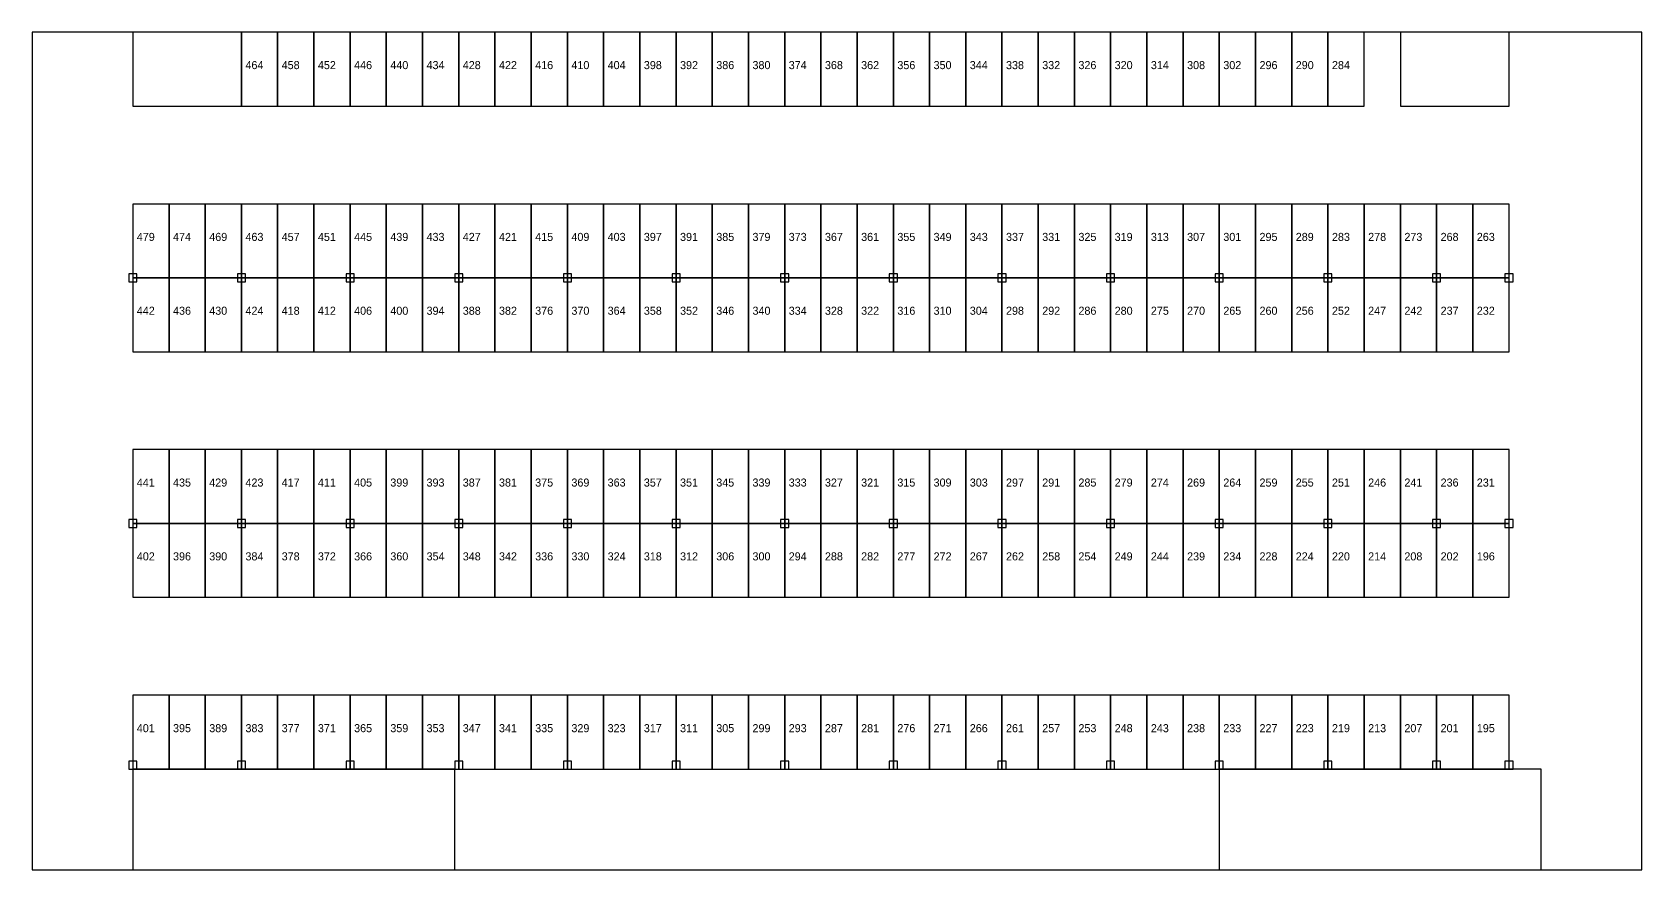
# Model space of a CAD drawing. Header units: metres. Extents: x 0 to 120, y -162 to 61.
# Drawn here: x 0 to 120, y -84.9 to -22.5 of the extents above; entities that cross this region are included whole.
import ezdxf

# ---------------------------------------------------------------- set-up
doc = ezdxf.new("R2010")
doc.units = ezdxf.units.M

msp = doc.modelspace()

# ---------------------------------------------------------------- linework, layer by layer
at = {"layer": 'COLUMNS'}
for p, q in [((7.8, -40.5), (7.2, -40.5)), ((7.2, -40.5), (7.2, -41.1)), ((7.8, -41.1), (7.8, -40.5)), ((15.9, -40.5), (15.3, -40.5)), ((15.3, -40.5), (15.3, -41.1)), ((15.9, -41.1), (15.9, -40.5)), ((24, -40.5), (23.4, -40.5)), ((23.4, -40.5), (23.4, -41.1)), ((24, -41.1), (24, -40.5)), ((32.1, -40.5), (31.5, -40.5)), ((31.5, -40.5), (31.5, -41.1)), ((32.1, -41.1), (32.1, -40.5)), ((40.2, -40.5), (39.6, -40.5)), ((39.6, -40.5), (39.6, -41.1)), ((40.2, -41.1), (40.2, -40.5)), ((48.3, -40.5), (47.7, -40.5)), ((47.7, -40.5), (47.7, -41.1)), ((48.3, -41.1), (48.3, -40.5)), ((56.4, -40.5), (55.8, -40.5)), ((55.8, -40.5), (55.8, -41.1)), ((56.4, -41.1), (56.4, -40.5)), ((64.5, -40.5), (63.9, -40.5)), ((63.9, -40.5), (63.9, -41.1)), ((64.5, -41.1), (64.5, -40.5)), ((72.6, -40.5), (72, -40.5)), ((72, -40.5), (72, -41.1)), ((72.6, -41.1), (72.6, -40.5)), ((80.7, -40.5), (80.1, -40.5)), ((80.1, -40.5), (80.1, -41.1)), ((80.7, -41.1), (80.7, -40.5)), ((88.8, -40.5), (88.2, -40.5)), ((88.2, -40.5), (88.2, -41.1)), ((88.8, -41.1), (88.8, -40.5)), ((96.9, -40.5), (96.3, -40.5)), ((96.3, -40.5), (96.3, -41.1)), ((96.9, -41.1), (96.9, -40.5)), ((105, -40.5), (104.4, -40.5)), ((104.4, -40.5), (104.4, -41.1)), ((105, -41.1), (105, -40.5)), ((110.4, -40.5), (109.8, -40.5)), ((109.8, -40.5), (109.8, -41.1)), ((110.4, -41.1), (110.4, -40.5)), ((7.2, -41.1), (7.8, -41.1)), ((15.3, -41.1), (15.9, -41.1)), ((23.4, -41.1), (24, -41.1)), ((31.5, -41.1), (32.1, -41.1)), ((39.6, -41.1), (40.2, -41.1)), ((47.7, -41.1), (48.3, -41.1)), ((55.8, -41.1), (56.4, -41.1)), ((63.9, -41.1), (64.5, -41.1)), ((72, -41.1), (72.6, -41.1)), ((80.1, -41.1), (80.7, -41.1)), ((88.2, -41.1), (88.8, -41.1)), ((96.3, -41.1), (96.9, -41.1)), ((104.4, -41.1), (105, -41.1)), ((109.8, -41.1), (110.4, -41.1)), ((7.8, -58.8), (7.2, -58.8)), ((7.2, -58.8), (7.2, -59.4)), ((7.8, -59.4), (7.8, -58.8)), ((15.9, -58.8), (15.3, -58.8)), ((15.3, -58.8), (15.3, -59.4)), ((15.9, -59.4), (15.9, -58.8)), ((24, -58.8), (23.4, -58.8)), ((23.4, -58.8), (23.4, -59.4)), ((24, -59.4), (24, -58.8)), ((32.1, -58.8), (31.5, -58.8)), ((31.5, -58.8), (31.5, -59.4)), ((32.1, -59.4), (32.1, -58.8)), ((40.2, -58.8), (39.6, -58.8)), ((39.6, -58.8), (39.6, -59.4)), ((40.2, -59.4), (40.2, -58.8)), ((48.3, -58.8), (47.7, -58.8)), ((47.7, -58.8), (47.7, -59.4)), ((48.3, -59.4), (48.3, -58.8)), ((56.4, -58.8), (55.8, -58.8)), ((55.8, -58.8), (55.8, -59.4)), ((56.4, -59.4), (56.4, -58.8)), ((64.5, -58.8), (63.9, -58.8)), ((63.9, -58.8), (63.9, -59.4)), ((64.5, -59.4), (64.5, -58.8)), ((72.6, -58.8), (72, -58.8)), ((72, -58.8), (72, -59.4)), ((72.6, -59.4), (72.6, -58.8)), ((80.7, -58.8), (80.1, -58.8)), ((80.1, -58.8), (80.1, -59.4)), ((80.7, -59.4), (80.7, -58.8)), ((88.8, -58.8), (88.2, -58.8)), ((88.2, -58.8), (88.2, -59.4)), ((88.8, -59.4), (88.8, -58.8)), ((96.9, -58.8), (96.3, -58.8)), ((96.3, -58.8), (96.3, -59.4)), ((96.9, -59.4), (96.9, -58.8)), ((105, -58.8), (104.4, -58.8)), ((104.4, -58.8), (104.4, -59.4)), ((105, -59.4), (105, -58.8)), ((110.4, -58.8), (109.8, -58.8)), ((109.8, -58.8), (109.8, -59.4)), ((110.4, -59.4), (110.4, -58.8)), ((7.2, -59.4), (7.8, -59.4)), ((15.3, -59.4), (15.9, -59.4)), ((23.4, -59.4), (24, -59.4)), ((31.5, -59.4), (32.1, -59.4)), ((39.6, -59.4), (40.2, -59.4)), ((47.7, -59.4), (48.3, -59.4)), ((55.8, -59.4), (56.4, -59.4)), ((63.9, -59.4), (64.5, -59.4)), ((72, -59.4), (72.6, -59.4)), ((80.1, -59.4), (80.7, -59.4)), ((88.2, -59.4), (88.8, -59.4)), ((96.3, -59.4), (96.9, -59.4)), ((104.4, -59.4), (105, -59.4)), ((109.8, -59.4), (110.4, -59.4)), ((7.8, -76.8), (7.2, -76.8)), ((7.2, -76.8), (7.2, -77.4)), ((7.8, -77.4), (7.8, -76.8)), ((15.9, -76.8), (15.3, -76.8)), ((15.3, -76.8), (15.3, -77.4)), ((15.9, -77.4), (15.9, -76.8)), ((24, -76.8), (23.4, -76.8)), ((23.4, -76.8), (23.4, -77.4)), ((24, -77.4), (24, -76.8)), ((32.1, -76.8), (31.5, -76.8)), ((31.5, -76.8), (31.5, -77.4)), ((32.1, -77.4), (32.1, -76.8)), ((40.2, -76.8), (39.6, -76.8)), ((39.6, -76.8), (39.6, -77.4)), ((40.2, -77.4), (40.2, -76.8)), ((48.3, -76.8), (47.7, -76.8)), ((47.7, -76.8), (47.7, -77.4)), ((48.3, -77.4), (48.3, -76.8)), ((56.4, -76.8), (55.8, -76.8)), ((55.8, -76.8), (55.8, -77.4)), ((56.4, -77.4), (56.4, -76.8)), ((64.5, -76.8), (63.9, -76.8)), ((63.9, -76.8), (63.9, -77.4)), ((64.5, -77.4), (64.5, -76.8)), ((72.6, -76.8), (72, -76.8)), ((72, -76.8), (72, -77.4)), ((72.6, -77.4), (72.6, -76.8)), ((80.7, -76.8), (80.1, -76.8)), ((80.1, -76.8), (80.1, -77.4)), ((80.7, -77.4), (80.7, -76.8)), ((88.8, -76.8), (88.2, -76.8)), ((88.2, -76.8), (88.2, -77.4)), ((88.8, -77.4), (88.8, -76.8)), ((96.9, -76.8), (96.3, -76.8)), ((96.3, -76.8), (96.3, -77.4)), ((96.9, -77.4), (96.9, -76.8)), ((105, -76.8), (104.4, -76.8)), ((104.4, -76.8), (104.4, -77.4)), ((105, -77.4), (105, -76.8)), ((110.4, -76.8), (109.8, -76.8)), ((109.8, -76.8), (109.8, -77.4)), ((110.4, -77.4), (110.4, -76.8)), ((7.2, -77.4), (7.8, -77.4)), ((15.3, -77.4), (15.9, -77.4)), ((23.4, -77.4), (24, -77.4)), ((31.5, -77.4), (32.1, -77.4)), ((39.6, -77.4), (40.2, -77.4)), ((47.7, -77.4), (48.3, -77.4)), ((55.8, -77.4), (56.4, -77.4)), ((63.9, -77.4), (64.5, -77.4)), ((72, -77.4), (72.6, -77.4)), ((80.1, -77.4), (80.7, -77.4)), ((88.2, -77.4), (88.8, -77.4)), ((96.3, -77.4), (96.9, -77.4)), ((104.4, -77.4), (105, -77.4)), ((109.8, -77.4), (110.4, -77.4))]:
    msp.add_line(p, q, dxfattribs=at)
at = {"layer": 'CORES'}
for p, q in [((15.6, -22.5), (7.5, -22.5)), ((7.5, -22.5), (7.5, -28)), ((15.6, -28), (15.6, -22.5)), ((110.1, -22.5), (102, -22.5)), ((102, -22.5), (102, -28)), ((110.1, -28), (110.1, -22.5)), ((7.5, -28), (15.6, -28)), ((102, -28), (110.1, -28))]:
    msp.add_line(p, q, dxfattribs=at)
at = {"layer": 'RAMPS'}
for p, q in [((31.5, -77.4), (7.5, -77.4)), ((7.5, -77.4), (7.5, -84.9)), ((31.5, -84.9), (31.5, -77.4)), ((112.5, -77.4), (88.5, -77.4)), ((88.5, -77.4), (88.5, -84.9)), ((112.5, -84.9), (112.5, -77.4)), ((7.5, -84.9), (31.5, -84.9)), ((88.5, -84.9), (112.5, -84.9))]:
    msp.add_line(p, q, dxfattribs=at)
at = {"layer": 'STALLS_EV'}
for p, q in [((104.7, -40.8), (102, -40.8)), ((102, -40.8), (102, -46.3)), ((107.4, -40.8), (104.7, -40.8)), ((104.7, -40.8), (104.7, -46.3)), ((104.7, -46.3), (104.7, -40.8)), ((110.1, -40.8), (107.4, -40.8)), ((107.4, -40.8), (107.4, -46.3)), ((107.4, -46.3), (107.4, -40.8)), ((110.1, -46.3), (110.1, -40.8)), ((102, -46.3), (104.7, -46.3)), ((104.7, -46.3), (107.4, -46.3)), ((107.4, -46.3), (110.1, -46.3)), ((104.7, -53.6), (102, -53.6)), ((102, -53.6), (102, -59.1)), ((107.4, -53.6), (104.7, -53.6)), ((104.7, -53.6), (104.7, -59.1)), ((104.7, -59.1), (104.7, -53.6)), ((110.1, -53.6), (107.4, -53.6)), ((107.4, -53.6), (107.4, -59.1)), ((107.4, -59.1), (107.4, -53.6)), ((110.1, -59.1), (110.1, -53.6)), ((88.5, -59.1), (85.8, -59.1)), ((85.8, -59.1), (85.8, -64.6)), ((91.2, -59.1), (88.5, -59.1)), ((88.5, -59.1), (88.5, -64.6)), ((88.5, -64.6), (88.5, -59.1)), ((93.9, -59.1), (91.2, -59.1)), ((91.2, -59.1), (91.2, -64.6)), ((91.2, -64.6), (91.2, -59.1)), ((96.6, -59.1), (93.9, -59.1)), ((93.9, -59.1), (93.9, -64.6)), ((93.9, -64.6), (93.9, -59.1)), ((99.3, -59.1), (96.6, -59.1)), ((96.6, -59.1), (96.6, -64.6)), ((96.6, -64.6), (96.6, -59.1)), ((102, -59.1), (99.3, -59.1)), ((99.3, -59.1), (99.3, -64.6)), ((99.3, -64.6), (99.3, -59.1)), ((104.7, -59.1), (102, -59.1)), ((102, -59.1), (102, -64.6)), ((102, -64.6), (102, -59.1)), ((102, -59.1), (104.7, -59.1)), ((107.4, -59.1), (104.7, -59.1)), ((104.7, -59.1), (104.7, -64.6)), ((104.7, -64.6), (104.7, -59.1)), ((104.7, -59.1), (107.4, -59.1)), ((110.1, -59.1), (107.4, -59.1)), ((107.4, -59.1), (107.4, -64.6)), ((107.4, -64.6), (107.4, -59.1)), ((107.4, -59.1), (110.1, -59.1)), ((110.1, -64.6), (110.1, -59.1)), ((85.8, -64.6), (88.5, -64.6)), ((88.5, -64.6), (91.2, -64.6)), ((91.2, -64.6), (93.9, -64.6)), ((93.9, -64.6), (96.6, -64.6)), ((96.6, -64.6), (99.3, -64.6)), ((99.3, -64.6), (102, -64.6)), ((102, -64.6), (104.7, -64.6)), ((104.7, -64.6), (107.4, -64.6)), ((107.4, -64.6), (110.1, -64.6)), ((88.5, -71.9), (85.8, -71.9)), ((85.8, -71.9), (85.8, -77.4)), ((91.2, -71.9), (88.5, -71.9)), ((88.5, -71.9), (88.5, -77.4)), ((88.5, -77.4), (88.5, -71.9)), ((93.9, -71.9), (91.2, -71.9)), ((91.2, -71.9), (91.2, -77.4)), ((91.2, -77.4), (91.2, -71.9)), ((96.6, -71.9), (93.9, -71.9)), ((93.9, -71.9), (93.9, -77.4)), ((93.9, -77.4), (93.9, -71.9)), ((99.3, -71.9), (96.6, -71.9)), ((96.6, -71.9), (96.6, -77.4)), ((96.6, -77.4), (96.6, -71.9)), ((102, -71.9), (99.3, -71.9)), ((99.3, -71.9), (99.3, -77.4)), ((99.3, -77.4), (99.3, -71.9)), ((104.7, -71.9), (102, -71.9)), ((102, -71.9), (102, -77.4)), ((102, -77.4), (102, -71.9)), ((107.4, -71.9), (104.7, -71.9)), ((104.7, -71.9), (104.7, -77.4)), ((104.7, -77.4), (104.7, -71.9)), ((110.1, -71.9), (107.4, -71.9)), ((107.4, -71.9), (107.4, -77.4)), ((107.4, -77.4), (107.4, -71.9)), ((110.1, -77.4), (110.1, -71.9)), ((85.8, -77.4), (88.5, -77.4)), ((88.5, -77.4), (91.2, -77.4)), ((91.2, -77.4), (93.9, -77.4)), ((93.9, -77.4), (96.6, -77.4)), ((96.6, -77.4), (99.3, -77.4)), ((99.3, -77.4), (102, -77.4)), ((102, -77.4), (104.7, -77.4)), ((104.7, -77.4), (107.4, -77.4)), ((107.4, -77.4), (110.1, -77.4))]:
    msp.add_line(p, q, dxfattribs=at)
at = {"layer": 'STALLS_GENERAL'}
for p, q in [((18.3, -22.5), (15.6, -22.5)), ((15.6, -22.5), (15.6, -28)), ((21, -22.5), (18.3, -22.5)), ((18.3, -22.5), (18.3, -28)), ((18.3, -28), (18.3, -22.5)), ((23.7, -22.5), (21, -22.5)), ((21, -22.5), (21, -28)), ((21, -28), (21, -22.5)), ((26.4, -22.5), (23.7, -22.5)), ((23.7, -22.5), (23.7, -28)), ((23.7, -28), (23.7, -22.5)), ((29.1, -22.5), (26.4, -22.5)), ((26.4, -22.5), (26.4, -28)), ((26.4, -28), (26.4, -22.5)), ((31.8, -22.5), (29.1, -22.5)), ((29.1, -22.5), (29.1, -28)), ((29.1, -28), (29.1, -22.5)), ((34.5, -22.5), (31.8, -22.5)), ((31.8, -22.5), (31.8, -28)), ((31.8, -28), (31.8, -22.5)), ((37.2, -22.5), (34.5, -22.5)), ((34.5, -22.5), (34.5, -28)), ((34.5, -28), (34.5, -22.5)), ((39.9, -22.5), (37.2, -22.5)), ((37.2, -22.5), (37.2, -28)), ((37.2, -28), (37.2, -22.5)), ((42.6, -22.5), (39.9, -22.5)), ((39.9, -22.5), (39.9, -28)), ((39.9, -28), (39.9, -22.5)), ((45.3, -22.5), (42.6, -22.5)), ((42.6, -22.5), (42.6, -28)), ((42.6, -28), (42.6, -22.5)), ((48, -22.5), (45.3, -22.5)), ((45.3, -22.5), (45.3, -28)), ((45.3, -28), (45.3, -22.5)), ((50.7, -22.5), (48, -22.5)), ((48, -22.5), (48, -28)), ((48, -28), (48, -22.5)), ((53.4, -22.5), (50.7, -22.5)), ((50.7, -22.5), (50.7, -28)), ((50.7, -28), (50.7, -22.5)), ((56.1, -22.5), (53.4, -22.5)), ((53.4, -22.5), (53.4, -28)), ((53.4, -28), (53.4, -22.5)), ((58.8, -22.5), (56.1, -22.5)), ((56.1, -22.5), (56.1, -28)), ((56.1, -28), (56.1, -22.5)), ((61.5, -22.5), (58.8, -22.5)), ((58.8, -22.5), (58.8, -28)), ((58.8, -28), (58.8, -22.5)), ((64.2, -22.5), (61.5, -22.5)), ((61.5, -22.5), (61.5, -28)), ((61.5, -28), (61.5, -22.5)), ((66.9, -22.5), (64.2, -22.5)), ((64.2, -22.5), (64.2, -28)), ((64.2, -28), (64.2, -22.5)), ((69.6, -22.5), (66.9, -22.5)), ((66.9, -22.5), (66.9, -28)), ((66.9, -28), (66.9, -22.5)), ((72.3, -22.5), (69.6, -22.5)), ((69.6, -22.5), (69.6, -28)), ((69.6, -28), (69.6, -22.5)), ((75, -22.5), (72.3, -22.5)), ((72.3, -22.5), (72.3, -28)), ((72.3, -28), (72.3, -22.5)), ((77.7, -22.5), (75, -22.5)), ((75, -22.5), (75, -28)), ((75, -28), (75, -22.5)), ((80.4, -22.5), (77.7, -22.5)), ((77.7, -22.5), (77.7, -28)), ((77.7, -28), (77.7, -22.5)), ((83.1, -22.5), (80.4, -22.5)), ((80.4, -22.5), (80.4, -28)), ((80.4, -28), (80.4, -22.5)), ((85.8, -22.5), (83.1, -22.5)), ((83.1, -22.5), (83.1, -28)), ((83.1, -28), (83.1, -22.5)), ((88.5, -22.5), (85.8, -22.5)), ((85.8, -22.5), (85.8, -28)), ((85.8, -28), (85.8, -22.5)), ((91.2, -22.5), (88.5, -22.5)), ((88.5, -22.5), (88.5, -28)), ((88.5, -28), (88.5, -22.5)), ((93.9, -22.5), (91.2, -22.5)), ((91.2, -22.5), (91.2, -28)), ((91.2, -28), (91.2, -22.5)), ((96.6, -22.5), (93.9, -22.5)), ((93.9, -22.5), (93.9, -28)), ((93.9, -28), (93.9, -22.5)), ((99.3, -22.5), (96.6, -22.5)), ((96.6, -22.5), (96.6, -28)), ((96.6, -28), (96.6, -22.5)), ((99.3, -28), (99.3, -22.5)), ((15.6, -28), (18.3, -28)), ((18.3, -28), (21, -28)), ((21, -28), (23.7, -28)), ((23.7, -28), (26.4, -28)), ((26.4, -28), (29.1, -28)), ((29.1, -28), (31.8, -28)), ((31.8, -28), (34.5, -28)), ((34.5, -28), (37.2, -28)), ((37.2, -28), (39.9, -28)), ((39.9, -28), (42.6, -28)), ((42.6, -28), (45.3, -28)), ((45.3, -28), (48, -28)), ((48, -28), (50.7, -28)), ((50.7, -28), (53.4, -28)), ((53.4, -28), (56.1, -28)), ((56.1, -28), (58.8, -28)), ((58.8, -28), (61.5, -28)), ((61.5, -28), (64.2, -28)), ((64.2, -28), (66.9, -28)), ((66.9, -28), (69.6, -28)), ((69.6, -28), (72.3, -28)), ((72.3, -28), (75, -28)), ((75, -28), (77.7, -28)), ((77.7, -28), (80.4, -28)), ((80.4, -28), (83.1, -28)), ((83.1, -28), (85.8, -28)), ((85.8, -28), (88.5, -28)), ((88.5, -28), (91.2, -28)), ((91.2, -28), (93.9, -28)), ((93.9, -28), (96.6, -28)), ((96.6, -28), (99.3, -28)), ((10.2, -35.3), (7.5, -35.3)), ((7.5, -35.3), (7.5, -40.8)), ((12.9, -35.3), (10.2, -35.3)), ((10.2, -35.3), (10.2, -40.8)), ((10.2, -40.8), (10.2, -35.3)), ((15.6, -35.3), (12.9, -35.3)), ((12.9, -35.3), (12.9, -40.8)), ((12.9, -40.8), (12.9, -35.3)), ((18.3, -35.3), (15.6, -35.3)), ((15.6, -35.3), (15.6, -40.8)), ((15.6, -40.8), (15.6, -35.3)), ((21, -35.3), (18.3, -35.3)), ((18.3, -35.3), (18.3, -40.8)), ((18.3, -40.8), (18.3, -35.3)), ((23.7, -35.3), (21, -35.3)), ((21, -35.3), (21, -40.8)), ((21, -40.8), (21, -35.3)), ((26.4, -35.3), (23.7, -35.3)), ((23.7, -35.3), (23.7, -40.8)), ((23.7, -40.8), (23.7, -35.3)), ((29.1, -35.3), (26.4, -35.3)), ((26.4, -35.3), (26.4, -40.8)), ((26.4, -40.8), (26.4, -35.3)), ((31.8, -35.3), (29.1, -35.3)), ((29.1, -35.3), (29.1, -40.8)), ((29.1, -40.8), (29.1, -35.3)), ((34.5, -35.3), (31.8, -35.3)), ((31.8, -35.3), (31.8, -40.8)), ((31.8, -40.8), (31.8, -35.3)), ((37.2, -35.3), (34.5, -35.3)), ((34.5, -35.3), (34.5, -40.8)), ((34.5, -40.8), (34.5, -35.3)), ((39.9, -35.3), (37.2, -35.3)), ((37.2, -35.3), (37.2, -40.8)), ((37.2, -40.8), (37.2, -35.3)), ((42.6, -35.3), (39.9, -35.3)), ((39.9, -35.3), (39.9, -40.8)), ((39.9, -40.8), (39.9, -35.3)), ((45.3, -35.3), (42.6, -35.3)), ((42.6, -35.3), (42.6, -40.8)), ((42.6, -40.8), (42.6, -35.3)), ((48, -35.3), (45.3, -35.3)), ((45.3, -35.3), (45.3, -40.8)), ((45.3, -40.8), (45.3, -35.3)), ((50.7, -35.3), (48, -35.3)), ((48, -35.3), (48, -40.8)), ((48, -40.8), (48, -35.3)), ((53.4, -35.3), (50.7, -35.3)), ((50.7, -35.3), (50.7, -40.8)), ((50.7, -40.8), (50.7, -35.3)), ((56.1, -35.3), (53.4, -35.3)), ((53.4, -35.3), (53.4, -40.8)), ((53.4, -40.8), (53.4, -35.3)), ((58.8, -35.3), (56.1, -35.3)), ((56.1, -35.3), (56.1, -40.8)), ((56.1, -40.8), (56.1, -35.3)), ((61.5, -35.3), (58.8, -35.3)), ((58.8, -35.3), (58.8, -40.8)), ((58.8, -40.8), (58.8, -35.3)), ((64.2, -35.3), (61.5, -35.3)), ((61.5, -35.3), (61.5, -40.8)), ((61.5, -40.8), (61.5, -35.3)), ((66.9, -35.3), (64.2, -35.3)), ((64.2, -35.3), (64.2, -40.8)), ((64.2, -40.8), (64.2, -35.3)), ((69.6, -35.3), (66.9, -35.3)), ((66.9, -35.3), (66.9, -40.8)), ((66.9, -40.8), (66.9, -35.3)), ((72.3, -35.3), (69.6, -35.3)), ((69.6, -35.3), (69.6, -40.8)), ((69.6, -40.8), (69.6, -35.3)), ((75, -35.3), (72.3, -35.3)), ((72.3, -35.3), (72.3, -40.8)), ((72.3, -40.8), (72.3, -35.3)), ((77.7, -35.3), (75, -35.3)), ((75, -35.3), (75, -40.8)), ((75, -40.8), (75, -35.3)), ((80.4, -35.3), (77.7, -35.3)), ((77.7, -35.3), (77.7, -40.8)), ((77.7, -40.8), (77.7, -35.3)), ((83.1, -35.3), (80.4, -35.3)), ((80.4, -35.3), (80.4, -40.8)), ((80.4, -40.8), (80.4, -35.3)), ((85.8, -35.3), (83.1, -35.3)), ((83.1, -35.3), (83.1, -40.8)), ((83.1, -40.8), (83.1, -35.3)), ((88.5, -35.3), (85.8, -35.3)), ((85.8, -35.3), (85.8, -40.8)), ((85.8, -40.8), (85.8, -35.3)), ((91.2, -35.3), (88.5, -35.3)), ((88.5, -35.3), (88.5, -40.8)), ((88.5, -40.8), (88.5, -35.3)), ((93.9, -35.3), (91.2, -35.3)), ((91.2, -35.3), (91.2, -40.8)), ((91.2, -40.8), (91.2, -35.3)), ((96.6, -35.3), (93.9, -35.3)), ((93.9, -35.3), (93.9, -40.8)), ((93.9, -40.8), (93.9, -35.3)), ((99.3, -35.3), (96.6, -35.3)), ((96.6, -35.3), (96.6, -40.8)), ((96.6, -40.8), (96.6, -35.3)), ((102, -35.3), (99.3, -35.3)), ((99.3, -35.3), (99.3, -40.8)), ((99.3, -40.8), (99.3, -35.3)), ((102, -40.8), (102, -35.3)), ((10.2, -40.8), (7.5, -40.8)), ((7.5, -40.8), (7.5, -46.3)), ((7.5, -40.8), (10.2, -40.8)), ((12.9, -40.8), (10.2, -40.8)), ((10.2, -40.8), (10.2, -46.3)), ((10.2, -46.3), (10.2, -40.8)), ((10.2, -40.8), (12.9, -40.8)), ((15.6, -40.8), (12.9, -40.8)), ((12.9, -40.8), (12.9, -46.3)), ((12.9, -46.3), (12.9, -40.8)), ((12.9, -40.8), (15.6, -40.8)), ((18.3, -40.8), (15.6, -40.8)), ((15.6, -40.8), (15.6, -46.3)), ((15.6, -46.3), (15.6, -40.8)), ((15.6, -40.8), (18.3, -40.8)), ((21, -40.8), (18.3, -40.8)), ((18.3, -40.8), (18.3, -46.3)), ((18.3, -46.3), (18.3, -40.8)), ((18.3, -40.8), (21, -40.8)), ((23.7, -40.8), (21, -40.8)), ((21, -40.8), (21, -46.3)), ((21, -46.3), (21, -40.8)), ((21, -40.8), (23.7, -40.8)), ((26.4, -40.8), (23.7, -40.8)), ((23.7, -40.8), (23.7, -46.3)), ((23.7, -46.3), (23.7, -40.8)), ((23.7, -40.8), (26.4, -40.8)), ((29.1, -40.8), (26.4, -40.8)), ((26.4, -40.8), (26.4, -46.3)), ((26.4, -46.3), (26.4, -40.8)), ((26.4, -40.8), (29.1, -40.8)), ((31.8, -40.8), (29.1, -40.8)), ((29.1, -40.8), (29.1, -46.3)), ((29.1, -46.3), (29.1, -40.8)), ((29.1, -40.8), (31.8, -40.8)), ((34.5, -40.8), (31.8, -40.8)), ((31.8, -40.8), (31.8, -46.3)), ((31.8, -46.3), (31.8, -40.8)), ((31.8, -40.8), (34.5, -40.8)), ((37.2, -40.8), (34.5, -40.8)), ((34.5, -40.8), (34.5, -46.3)), ((34.5, -46.3), (34.5, -40.8)), ((34.5, -40.8), (37.2, -40.8)), ((39.9, -40.8), (37.2, -40.8)), ((37.2, -40.8), (37.2, -46.3)), ((37.2, -46.3), (37.2, -40.8)), ((37.2, -40.8), (39.9, -40.8)), ((42.6, -40.8), (39.9, -40.8)), ((39.9, -40.8), (39.9, -46.3)), ((39.9, -46.3), (39.9, -40.8)), ((39.9, -40.8), (42.6, -40.8)), ((45.3, -40.8), (42.6, -40.8)), ((42.6, -40.8), (42.6, -46.3)), ((42.6, -46.3), (42.6, -40.8)), ((42.6, -40.8), (45.3, -40.8)), ((48, -40.8), (45.3, -40.8)), ((45.3, -40.8), (45.3, -46.3)), ((45.3, -46.3), (45.3, -40.8)), ((45.3, -40.8), (48, -40.8)), ((50.7, -40.8), (48, -40.8)), ((48, -40.8), (48, -46.3)), ((48, -46.3), (48, -40.8)), ((48, -40.8), (50.7, -40.8)), ((53.4, -40.8), (50.7, -40.8)), ((50.7, -40.8), (50.7, -46.3)), ((50.7, -46.3), (50.7, -40.8)), ((50.7, -40.8), (53.4, -40.8)), ((56.1, -40.8), (53.4, -40.8)), ((53.4, -40.8), (53.4, -46.3)), ((53.4, -46.3), (53.4, -40.8)), ((53.4, -40.8), (56.1, -40.8)), ((58.8, -40.8), (56.1, -40.8)), ((56.1, -40.8), (56.1, -46.3)), ((56.1, -46.3), (56.1, -40.8)), ((56.1, -40.8), (58.8, -40.8)), ((61.5, -40.8), (58.8, -40.8)), ((58.8, -40.8), (58.8, -46.3)), ((58.8, -46.3), (58.8, -40.8)), ((58.8, -40.8), (61.5, -40.8)), ((64.2, -40.8), (61.5, -40.8)), ((61.5, -40.8), (61.5, -46.3)), ((61.5, -46.3), (61.5, -40.8)), ((61.5, -40.8), (64.2, -40.8)), ((66.9, -40.8), (64.2, -40.8)), ((64.2, -40.8), (64.2, -46.3)), ((64.2, -46.3), (64.2, -40.8)), ((64.2, -40.8), (66.9, -40.8)), ((69.6, -40.8), (66.9, -40.8)), ((66.9, -40.8), (66.9, -46.3)), ((66.9, -46.3), (66.9, -40.8)), ((66.9, -40.8), (69.6, -40.8)), ((72.3, -40.8), (69.6, -40.8)), ((69.6, -40.8), (69.6, -46.3)), ((69.6, -46.3), (69.6, -40.8)), ((69.6, -40.8), (72.3, -40.8)), ((75, -40.8), (72.3, -40.8)), ((72.3, -40.8), (72.3, -46.3)), ((72.3, -46.3), (72.3, -40.8)), ((72.3, -40.8), (75, -40.8)), ((77.7, -40.8), (75, -40.8)), ((75, -40.8), (75, -46.3)), ((75, -46.3), (75, -40.8)), ((75, -40.8), (77.7, -40.8)), ((80.4, -40.8), (77.7, -40.8)), ((77.7, -40.8), (77.7, -46.3)), ((77.7, -46.3), (77.7, -40.8)), ((77.7, -40.8), (80.4, -40.8)), ((83.1, -40.8), (80.4, -40.8)), ((80.4, -40.8), (80.4, -46.3)), ((80.4, -46.3), (80.4, -40.8)), ((80.4, -40.8), (83.1, -40.8)), ((83.1, -46.3), (83.1, -40.8)), ((83.1, -40.8), (85.8, -40.8)), ((85.8, -40.8), (88.5, -40.8)), ((88.5, -40.8), (91.2, -40.8)), ((91.2, -40.8), (93.9, -40.8)), ((93.9, -40.8), (96.6, -40.8)), ((96.6, -40.8), (99.3, -40.8)), ((99.3, -40.8), (102, -40.8)), ((7.5, -46.3), (10.2, -46.3)), ((10.2, -46.3), (12.9, -46.3)), ((12.9, -46.3), (15.6, -46.3)), ((15.6, -46.3), (18.3, -46.3)), ((18.3, -46.3), (21, -46.3)), ((21, -46.3), (23.7, -46.3)), ((23.7, -46.3), (26.4, -46.3)), ((26.4, -46.3), (29.1, -46.3)), ((29.1, -46.3), (31.8, -46.3)), ((31.8, -46.3), (34.5, -46.3)), ((34.5, -46.3), (37.2, -46.3)), ((37.2, -46.3), (39.9, -46.3)), ((39.9, -46.3), (42.6, -46.3)), ((42.6, -46.3), (45.3, -46.3)), ((45.3, -46.3), (48, -46.3)), ((48, -46.3), (50.7, -46.3)), ((50.7, -46.3), (53.4, -46.3)), ((53.4, -46.3), (56.1, -46.3)), ((56.1, -46.3), (58.8, -46.3)), ((58.8, -46.3), (61.5, -46.3)), ((61.5, -46.3), (64.2, -46.3)), ((64.2, -46.3), (66.9, -46.3)), ((66.9, -46.3), (69.6, -46.3)), ((69.6, -46.3), (72.3, -46.3)), ((72.3, -46.3), (75, -46.3)), ((75, -46.3), (77.7, -46.3)), ((77.7, -46.3), (80.4, -46.3)), ((80.4, -46.3), (83.1, -46.3)), ((10.2, -53.6), (7.5, -53.6)), ((7.5, -53.6), (7.5, -59.1)), ((12.9, -53.6), (10.2, -53.6)), ((10.2, -53.6), (10.2, -59.1)), ((10.2, -59.1), (10.2, -53.6)), ((15.6, -53.6), (12.9, -53.6)), ((12.9, -53.6), (12.9, -59.1)), ((12.9, -59.1), (12.9, -53.6)), ((18.3, -53.6), (15.6, -53.6)), ((15.6, -53.6), (15.6, -59.1)), ((15.6, -59.1), (15.6, -53.6)), ((21, -53.6), (18.3, -53.6)), ((18.3, -53.6), (18.3, -59.1)), ((18.3, -59.1), (18.3, -53.6)), ((23.7, -53.6), (21, -53.6)), ((21, -53.6), (21, -59.1)), ((21, -59.1), (21, -53.6)), ((26.4, -53.6), (23.7, -53.6)), ((23.7, -53.6), (23.7, -59.1)), ((23.7, -59.1), (23.7, -53.6)), ((29.1, -53.6), (26.4, -53.6)), ((26.4, -53.6), (26.4, -59.1)), ((26.4, -59.1), (26.4, -53.6)), ((31.8, -53.6), (29.1, -53.6)), ((29.1, -53.6), (29.1, -59.1)), ((29.1, -59.1), (29.1, -53.6)), ((34.5, -53.6), (31.8, -53.6)), ((31.8, -53.6), (31.8, -59.1)), ((31.8, -59.1), (31.8, -53.6)), ((37.2, -53.6), (34.5, -53.6)), ((34.5, -53.6), (34.5, -59.1)), ((34.5, -59.1), (34.5, -53.6)), ((39.9, -53.6), (37.2, -53.6)), ((37.2, -53.6), (37.2, -59.1)), ((37.2, -59.1), (37.2, -53.6)), ((42.6, -53.6), (39.9, -53.6)), ((39.9, -53.6), (39.9, -59.1)), ((39.9, -59.1), (39.9, -53.6)), ((45.3, -53.6), (42.6, -53.6)), ((42.6, -53.6), (42.6, -59.1)), ((42.6, -59.1), (42.6, -53.6)), ((48, -53.6), (45.3, -53.6)), ((45.3, -53.6), (45.3, -59.1)), ((45.3, -59.1), (45.3, -53.6)), ((50.7, -53.6), (48, -53.6)), ((48, -53.6), (48, -59.1)), ((48, -59.1), (48, -53.6)), ((53.4, -53.6), (50.7, -53.6)), ((50.7, -53.6), (50.7, -59.1)), ((50.7, -59.1), (50.7, -53.6)), ((56.1, -53.6), (53.4, -53.6)), ((53.4, -53.6), (53.4, -59.1)), ((53.4, -59.1), (53.4, -53.6)), ((58.8, -53.6), (56.1, -53.6)), ((56.1, -53.6), (56.1, -59.1)), ((56.1, -59.1), (56.1, -53.6)), ((61.5, -53.6), (58.8, -53.6)), ((58.8, -53.6), (58.8, -59.1)), ((58.8, -59.1), (58.8, -53.6)), ((64.2, -53.6), (61.5, -53.6)), ((61.5, -53.6), (61.5, -59.1)), ((61.5, -59.1), (61.5, -53.6)), ((66.9, -53.6), (64.2, -53.6)), ((64.2, -53.6), (64.2, -59.1)), ((64.2, -59.1), (64.2, -53.6)), ((69.6, -53.6), (66.9, -53.6)), ((66.9, -53.6), (66.9, -59.1)), ((66.9, -59.1), (66.9, -53.6)), ((72.3, -53.6), (69.6, -53.6)), ((69.6, -53.6), (69.6, -59.1)), ((69.6, -59.1), (69.6, -53.6)), ((75, -53.6), (72.3, -53.6)), ((72.3, -53.6), (72.3, -59.1)), ((72.3, -59.1), (72.3, -53.6)), ((77.7, -53.6), (75, -53.6)), ((75, -53.6), (75, -59.1)), ((75, -59.1), (75, -53.6)), ((80.4, -53.6), (77.7, -53.6)), ((77.7, -53.6), (77.7, -59.1)), ((77.7, -59.1), (77.7, -53.6)), ((83.1, -53.6), (80.4, -53.6)), ((80.4, -53.6), (80.4, -59.1)), ((80.4, -59.1), (80.4, -53.6)), ((83.1, -59.1), (83.1, -53.6)), ((10.2, -59.1), (7.5, -59.1)), ((7.5, -59.1), (7.5, -64.6)), ((7.5, -59.1), (10.2, -59.1)), ((12.9, -59.1), (10.2, -59.1)), ((10.2, -59.1), (10.2, -64.6)), ((10.2, -64.6), (10.2, -59.1)), ((10.2, -59.1), (12.9, -59.1)), ((15.6, -59.1), (12.9, -59.1)), ((12.9, -59.1), (12.9, -64.6)), ((12.9, -64.6), (12.9, -59.1)), ((12.9, -59.1), (15.6, -59.1)), ((18.3, -59.1), (15.6, -59.1)), ((15.6, -59.1), (15.6, -64.6)), ((15.6, -64.6), (15.6, -59.1)), ((15.6, -59.1), (18.3, -59.1)), ((21, -59.1), (18.3, -59.1)), ((18.3, -59.1), (18.3, -64.6)), ((18.3, -64.6), (18.3, -59.1)), ((18.3, -59.1), (21, -59.1)), ((23.7, -59.1), (21, -59.1)), ((21, -59.1), (21, -64.6)), ((21, -64.6), (21, -59.1)), ((21, -59.1), (23.7, -59.1)), ((26.4, -59.1), (23.7, -59.1)), ((23.7, -59.1), (23.7, -64.6)), ((23.7, -64.6), (23.7, -59.1)), ((23.7, -59.1), (26.4, -59.1)), ((29.1, -59.1), (26.4, -59.1)), ((26.4, -59.1), (26.4, -64.6)), ((26.4, -64.6), (26.4, -59.1)), ((26.4, -59.1), (29.1, -59.1)), ((31.8, -59.1), (29.1, -59.1)), ((29.1, -59.1), (29.1, -64.6)), ((29.1, -64.6), (29.1, -59.1)), ((29.1, -59.1), (31.8, -59.1)), ((34.5, -59.1), (31.8, -59.1)), ((31.8, -59.1), (31.8, -64.6)), ((31.8, -64.6), (31.8, -59.1)), ((31.8, -59.1), (34.5, -59.1)), ((37.2, -59.1), (34.5, -59.1)), ((34.5, -59.1), (34.5, -64.6)), ((34.5, -64.6), (34.5, -59.1)), ((34.5, -59.1), (37.2, -59.1)), ((39.9, -59.1), (37.2, -59.1)), ((37.2, -59.1), (37.2, -64.6)), ((37.2, -64.6), (37.2, -59.1)), ((37.2, -59.1), (39.9, -59.1)), ((42.6, -59.1), (39.9, -59.1)), ((39.9, -59.1), (39.9, -64.6)), ((39.9, -64.6), (39.9, -59.1)), ((39.9, -59.1), (42.6, -59.1)), ((45.3, -59.1), (42.6, -59.1)), ((42.6, -59.1), (42.6, -64.6)), ((42.6, -64.6), (42.6, -59.1)), ((42.6, -59.1), (45.3, -59.1)), ((48, -59.1), (45.3, -59.1)), ((45.3, -59.1), (45.3, -64.6)), ((45.3, -64.6), (45.3, -59.1)), ((45.3, -59.1), (48, -59.1)), ((50.7, -59.1), (48, -59.1)), ((48, -59.1), (48, -64.6)), ((48, -64.6), (48, -59.1)), ((48, -59.1), (50.7, -59.1)), ((53.4, -59.1), (50.7, -59.1)), ((50.7, -59.1), (50.7, -64.6)), ((50.7, -64.6), (50.7, -59.1)), ((50.7, -59.1), (53.4, -59.1)), ((56.1, -59.1), (53.4, -59.1)), ((53.4, -59.1), (53.4, -64.6)), ((53.4, -64.6), (53.4, -59.1)), ((53.4, -59.1), (56.1, -59.1)), ((58.8, -59.1), (56.1, -59.1)), ((56.1, -59.1), (56.1, -64.6)), ((56.1, -64.6), (56.1, -59.1)), ((56.1, -59.1), (58.8, -59.1)), ((61.5, -59.1), (58.8, -59.1)), ((58.8, -59.1), (58.8, -64.6)), ((58.8, -64.6), (58.8, -59.1)), ((58.8, -59.1), (61.5, -59.1)), ((64.2, -59.1), (61.5, -59.1)), ((61.5, -59.1), (61.5, -64.6)), ((61.5, -64.6), (61.5, -59.1)), ((61.5, -59.1), (64.2, -59.1)), ((66.9, -59.1), (64.2, -59.1)), ((64.2, -59.1), (64.2, -64.6)), ((64.2, -64.6), (64.2, -59.1)), ((64.2, -59.1), (66.9, -59.1)), ((66.9, -64.6), (66.9, -59.1)), ((66.9, -59.1), (69.6, -59.1)), ((69.6, -59.1), (72.3, -59.1)), ((72.3, -59.1), (75, -59.1)), ((75, -59.1), (77.7, -59.1)), ((77.7, -59.1), (80.4, -59.1)), ((80.4, -59.1), (83.1, -59.1)), ((7.5, -64.6), (10.2, -64.6)), ((10.2, -64.6), (12.9, -64.6)), ((12.9, -64.6), (15.6, -64.6)), ((15.6, -64.6), (18.3, -64.6)), ((18.3, -64.6), (21, -64.6)), ((21, -64.6), (23.7, -64.6)), ((23.7, -64.6), (26.4, -64.6)), ((26.4, -64.6), (29.1, -64.6)), ((29.1, -64.6), (31.8, -64.6)), ((31.8, -64.6), (34.5, -64.6)), ((34.5, -64.6), (37.2, -64.6)), ((37.2, -64.6), (39.9, -64.6)), ((39.9, -64.6), (42.6, -64.6)), ((42.6, -64.6), (45.3, -64.6)), ((45.3, -64.6), (48, -64.6)), ((48, -64.6), (50.7, -64.6)), ((50.7, -64.6), (53.4, -64.6)), ((53.4, -64.6), (56.1, -64.6)), ((56.1, -64.6), (58.8, -64.6)), ((58.8, -64.6), (61.5, -64.6)), ((61.5, -64.6), (64.2, -64.6)), ((64.2, -64.6), (66.9, -64.6)), ((10.2, -71.9), (7.5, -71.9)), ((7.5, -71.9), (7.5, -77.4)), ((12.9, -71.9), (10.2, -71.9)), ((10.2, -71.9), (10.2, -77.4)), ((10.2, -77.4), (10.2, -71.9)), ((15.6, -71.9), (12.9, -71.9)), ((12.9, -71.9), (12.9, -77.4)), ((12.9, -77.4), (12.9, -71.9)), ((18.3, -71.9), (15.6, -71.9)), ((15.6, -71.9), (15.6, -77.4)), ((15.6, -77.4), (15.6, -71.9)), ((21, -71.9), (18.3, -71.9)), ((18.3, -71.9), (18.3, -77.4)), ((18.3, -77.4), (18.3, -71.9)), ((23.7, -71.9), (21, -71.9)), ((21, -71.9), (21, -77.4)), ((21, -77.4), (21, -71.9)), ((26.4, -71.9), (23.7, -71.9)), ((23.7, -71.9), (23.7, -77.4)), ((23.7, -77.4), (23.7, -71.9)), ((29.1, -71.9), (26.4, -71.9)), ((26.4, -71.9), (26.4, -77.4)), ((26.4, -77.4), (26.4, -71.9)), ((31.8, -71.9), (29.1, -71.9)), ((29.1, -71.9), (29.1, -77.4)), ((29.1, -77.4), (29.1, -71.9)), ((34.5, -71.9), (31.8, -71.9)), ((31.8, -71.9), (31.8, -77.4)), ((31.8, -77.4), (31.8, -71.9)), ((37.2, -71.9), (34.5, -71.9)), ((34.5, -71.9), (34.5, -77.4)), ((34.5, -77.4), (34.5, -71.9)), ((39.9, -71.9), (37.2, -71.9)), ((37.2, -71.9), (37.2, -77.4)), ((37.2, -77.4), (37.2, -71.9)), ((42.6, -71.9), (39.9, -71.9)), ((39.9, -71.9), (39.9, -77.4)), ((39.9, -77.4), (39.9, -71.9)), ((45.3, -71.9), (42.6, -71.9)), ((42.6, -71.9), (42.6, -77.4)), ((42.6, -77.4), (42.6, -71.9)), ((48, -71.9), (45.3, -71.9)), ((45.3, -71.9), (45.3, -77.4)), ((45.3, -77.4), (45.3, -71.9)), ((50.7, -71.9), (48, -71.9)), ((48, -71.9), (48, -77.4)), ((48, -77.4), (48, -71.9)), ((53.4, -71.9), (50.7, -71.9)), ((50.7, -71.9), (50.7, -77.4)), ((50.7, -77.4), (50.7, -71.9)), ((56.1, -71.9), (53.4, -71.9)), ((53.4, -71.9), (53.4, -77.4)), ((53.4, -77.4), (53.4, -71.9)), ((58.8, -71.9), (56.1, -71.9)), ((56.1, -71.9), (56.1, -77.4)), ((56.1, -77.4), (56.1, -71.9)), ((61.5, -71.9), (58.8, -71.9)), ((58.8, -71.9), (58.8, -77.4)), ((58.8, -77.4), (58.8, -71.9)), ((64.2, -71.9), (61.5, -71.9)), ((61.5, -71.9), (61.5, -77.4)), ((61.5, -77.4), (61.5, -71.9)), ((64.2, -77.4), (64.2, -71.9)), ((7.5, -77.4), (10.2, -77.4)), ((10.2, -77.4), (12.9, -77.4)), ((12.9, -77.4), (15.6, -77.4)), ((15.6, -77.4), (18.3, -77.4)), ((18.3, -77.4), (21, -77.4)), ((21, -77.4), (23.7, -77.4)), ((23.7, -77.4), (26.4, -77.4)), ((26.4, -77.4), (29.1, -77.4)), ((29.1, -77.4), (31.8, -77.4)), ((31.8, -77.4), (34.5, -77.4)), ((34.5, -77.4), (37.2, -77.4)), ((37.2, -77.4), (39.9, -77.4)), ((39.9, -77.4), (42.6, -77.4)), ((42.6, -77.4), (45.3, -77.4)), ((45.3, -77.4), (48, -77.4)), ((48, -77.4), (50.7, -77.4)), ((50.7, -77.4), (53.4, -77.4)), ((53.4, -77.4), (56.1, -77.4)), ((56.1, -77.4), (58.8, -77.4)), ((58.8, -77.4), (61.5, -77.4)), ((61.5, -77.4), (64.2, -77.4))]:
    msp.add_line(p, q, dxfattribs=at)
at = {"layer": 'STALLS_STAFF'}
for p, q in [((104.7, -35.3), (102, -35.3)), ((102, -35.3), (102, -40.8)), ((107.4, -35.3), (104.7, -35.3)), ((104.7, -35.3), (104.7, -40.8)), ((104.7, -40.8), (104.7, -35.3)), ((110.1, -35.3), (107.4, -35.3)), ((107.4, -35.3), (107.4, -40.8)), ((107.4, -40.8), (107.4, -35.3)), ((110.1, -40.8), (110.1, -35.3)), ((85.8, -40.8), (83.1, -40.8)), ((83.1, -40.8), (83.1, -46.3)), ((88.5, -40.8), (85.8, -40.8)), ((85.8, -40.8), (85.8, -46.3)), ((85.8, -46.3), (85.8, -40.8)), ((91.2, -40.8), (88.5, -40.8)), ((88.5, -40.8), (88.5, -46.3)), ((88.5, -46.3), (88.5, -40.8)), ((93.9, -40.8), (91.2, -40.8)), ((91.2, -40.8), (91.2, -46.3)), ((91.2, -46.3), (91.2, -40.8)), ((96.6, -40.8), (93.9, -40.8)), ((93.9, -40.8), (93.9, -46.3)), ((93.9, -46.3), (93.9, -40.8)), ((99.3, -40.8), (96.6, -40.8)), ((96.6, -40.8), (96.6, -46.3)), ((96.6, -46.3), (96.6, -40.8)), ((102, -40.8), (99.3, -40.8)), ((99.3, -40.8), (99.3, -46.3)), ((99.3, -46.3), (99.3, -40.8)), ((102, -46.3), (102, -40.8)), ((102, -40.8), (104.7, -40.8)), ((104.7, -40.8), (107.4, -40.8)), ((107.4, -40.8), (110.1, -40.8)), ((83.1, -46.3), (85.8, -46.3)), ((85.8, -46.3), (88.5, -46.3)), ((88.5, -46.3), (91.2, -46.3)), ((91.2, -46.3), (93.9, -46.3)), ((93.9, -46.3), (96.6, -46.3)), ((96.6, -46.3), (99.3, -46.3)), ((99.3, -46.3), (102, -46.3)), ((85.8, -53.6), (83.1, -53.6)), ((83.1, -53.6), (83.1, -59.1)), ((88.5, -53.6), (85.8, -53.6)), ((85.8, -53.6), (85.8, -59.1)), ((85.8, -59.1), (85.8, -53.6)), ((91.2, -53.6), (88.5, -53.6)), ((88.5, -53.6), (88.5, -59.1)), ((88.5, -59.1), (88.5, -53.6)), ((93.9, -53.6), (91.2, -53.6)), ((91.2, -53.6), (91.2, -59.1)), ((91.2, -59.1), (91.2, -53.6)), ((96.6, -53.6), (93.9, -53.6)), ((93.9, -53.6), (93.9, -59.1)), ((93.9, -59.1), (93.9, -53.6)), ((99.3, -53.6), (96.6, -53.6)), ((96.6, -53.6), (96.6, -59.1)), ((96.6, -59.1), (96.6, -53.6)), ((102, -53.6), (99.3, -53.6)), ((99.3, -53.6), (99.3, -59.1)), ((99.3, -59.1), (99.3, -53.6)), ((102, -59.1), (102, -53.6)), ((69.6, -59.1), (66.9, -59.1)), ((66.9, -59.1), (66.9, -64.6)), ((72.3, -59.1), (69.6, -59.1)), ((69.6, -59.1), (69.6, -64.6)), ((69.6, -64.6), (69.6, -59.1)), ((75, -59.1), (72.3, -59.1)), ((72.3, -59.1), (72.3, -64.6)), ((72.3, -64.6), (72.3, -59.1)), ((77.7, -59.1), (75, -59.1)), ((75, -59.1), (75, -64.6)), ((75, -64.6), (75, -59.1)), ((80.4, -59.1), (77.7, -59.1)), ((77.7, -59.1), (77.7, -64.6)), ((77.7, -64.6), (77.7, -59.1)), ((83.1, -59.1), (80.4, -59.1)), ((80.4, -59.1), (80.4, -64.6)), ((80.4, -64.6), (80.4, -59.1)), ((85.8, -59.1), (83.1, -59.1)), ((83.1, -59.1), (83.1, -64.6)), ((83.1, -64.6), (83.1, -59.1)), ((83.1, -59.1), (85.8, -59.1)), ((85.8, -64.6), (85.8, -59.1)), ((85.8, -59.1), (88.5, -59.1)), ((88.5, -59.1), (91.2, -59.1)), ((91.2, -59.1), (93.9, -59.1)), ((93.9, -59.1), (96.6, -59.1)), ((96.6, -59.1), (99.3, -59.1)), ((99.3, -59.1), (102, -59.1)), ((66.9, -64.6), (69.6, -64.6)), ((69.6, -64.6), (72.3, -64.6)), ((72.3, -64.6), (75, -64.6)), ((75, -64.6), (77.7, -64.6)), ((77.7, -64.6), (80.4, -64.6)), ((80.4, -64.6), (83.1, -64.6)), ((83.1, -64.6), (85.8, -64.6)), ((66.9, -71.9), (64.2, -71.9)), ((64.2, -71.9), (64.2, -77.4)), ((69.6, -71.9), (66.9, -71.9)), ((66.9, -71.9), (66.9, -77.4)), ((66.9, -77.4), (66.9, -71.9)), ((72.3, -71.9), (69.6, -71.9)), ((69.6, -71.9), (69.6, -77.4)), ((69.6, -77.4), (69.6, -71.9)), ((75, -71.9), (72.3, -71.9)), ((72.3, -71.9), (72.3, -77.4)), ((72.3, -77.4), (72.3, -71.9)), ((77.7, -71.9), (75, -71.9)), ((75, -71.9), (75, -77.4)), ((75, -77.4), (75, -71.9)), ((80.4, -71.9), (77.7, -71.9)), ((77.7, -71.9), (77.7, -77.4)), ((77.7, -77.4), (77.7, -71.9)), ((83.1, -71.9), (80.4, -71.9)), ((80.4, -71.9), (80.4, -77.4)), ((80.4, -77.4), (80.4, -71.9)), ((85.8, -71.9), (83.1, -71.9)), ((83.1, -71.9), (83.1, -77.4)), ((83.1, -77.4), (83.1, -71.9)), ((85.8, -77.4), (85.8, -71.9)), ((64.2, -77.4), (66.9, -77.4)), ((66.9, -77.4), (69.6, -77.4)), ((69.6, -77.4), (72.3, -77.4)), ((72.3, -77.4), (75, -77.4)), ((75, -77.4), (77.7, -77.4)), ((77.7, -77.4), (80.4, -77.4)), ((80.4, -77.4), (83.1, -77.4)), ((83.1, -77.4), (85.8, -77.4))]:
    msp.add_line(p, q, dxfattribs=at)
at = {"layer": 'WALLS'}
for p, q in [((120, -22.5), (0, -22.5)), ((0, -22.5), (0, -84.9)), ((120, -84.9), (120, -22.5)), ((0, -84.9), (120, -84.9))]:
    msp.add_line(p, q, dxfattribs=at)

# ---------------------------------------------------------------- texts
at = {"layer": 'STALL_NUMBERS'}
for s, p in [('464', (15.9, -25.25)), ('458', (18.6, -25.25)), ('452', (21.3, -25.25)), ('446', (24, -25.25)), ('440', (26.7, -25.25)), ('434', (29.4, -25.25)), ('428', (32.1, -25.25)), ('422', (34.8, -25.25)), ('416', (37.5, -25.25)), ('410', (40.2, -25.25)), ('404', (42.9, -25.25)), ('398', (45.6, -25.25)), ('392', (48.3, -25.25)), ('386', (51, -25.25)), ('380', (53.7, -25.25)), ('374', (56.4, -25.25)), ('368', (59.1, -25.25)), ('362', (61.8, -25.25)), ('356', (64.5, -25.25)), ('350', (67.2, -25.25)), ('344', (69.9, -25.25)), ('338', (72.6, -25.25)), ('332', (75.3, -25.25)), ('326', (78, -25.25)), ('320', (80.7, -25.25)), ('314', (83.4, -25.25)), ('308', (86.1, -25.25)), ('302', (88.8, -25.25)), ('296', (91.5, -25.25)), ('290', (94.2, -25.25)), ('284', (96.9, -25.25)), ('479', (7.8, -38.05)), ('474', (10.5, -38.05)), ('469', (13.2, -38.05)), ('463', (15.9, -38.05)), ('457', (18.6, -38.05)), ('451', (21.3, -38.05)), ('445', (24, -38.05)), ('439', (26.7, -38.05)), ('433', (29.4, -38.05)), ('427', (32.1, -38.05)), ('421', (34.8, -38.05)), ('415', (37.5, -38.05)), ('409', (40.2, -38.05)), ('403', (42.9, -38.05)), ('397', (45.6, -38.05)), ('391', (48.3, -38.05)), ('385', (51, -38.05)), ('379', (53.7, -38.05)), ('373', (56.4, -38.05)), ('367', (59.1, -38.05)), ('361', (61.8, -38.05)), ('355', (64.5, -38.05)), ('349', (67.2, -38.05)), ('343', (69.9, -38.05)), ('337', (72.6, -38.05)), ('331', (75.3, -38.05)), ('325', (78, -38.05)), ('319', (80.7, -38.05)), ('313', (83.4, -38.05)), ('307', (86.1, -38.05)), ('301', (88.8, -38.05)), ('295', (91.5, -38.05)), ('289', (94.2, -38.05)), ('283', (96.9, -38.05)), ('278', (99.6, -38.05)), ('273', (102.3, -38.05)), ('268', (105, -38.05)), ('263', (107.7, -38.05)), ('442', (7.8, -43.55)), ('436', (10.5, -43.55)), ('430', (13.2, -43.55)), ('424', (15.9, -43.55)), ('418', (18.6, -43.55)), ('412', (21.3, -43.55)), ('406', (24, -43.55)), ('400', (26.7, -43.55)), ('394', (29.4, -43.55)), ('388', (32.1, -43.55)), ('382', (34.8, -43.55)), ('376', (37.5, -43.55)), ('370', (40.2, -43.55)), ('364', (42.9, -43.55)), ('358', (45.6, -43.55)), ('352', (48.3, -43.55)), ('346', (51, -43.55)), ('340', (53.7, -43.55)), ('334', (56.4, -43.55)), ('328', (59.1, -43.55)), ('322', (61.8, -43.55)), ('316', (64.5, -43.55)), ('310', (67.2, -43.55)), ('304', (69.9, -43.55)), ('298', (72.6, -43.55)), ('292', (75.3, -43.55)), ('286', (78, -43.55)), ('280', (80.7, -43.55)), ('275', (83.4, -43.55)), ('270', (86.1, -43.55)), ('265', (88.8, -43.55)), ('260', (91.5, -43.55)), ('256', (94.2, -43.55)), ('252', (96.9, -43.55)), ('247', (99.6, -43.55)), ('242', (102.3, -43.55)), ('237', (105, -43.55)), ('232', (107.7, -43.55)), ('441', (7.8, -56.35)), ('435', (10.5, -56.35)), ('429', (13.2, -56.35)), ('423', (15.9, -56.35)), ('417', (18.6, -56.35)), ('411', (21.3, -56.35)), ('405', (24, -56.35)), ('399', (26.7, -56.35)), ('393', (29.4, -56.35)), ('387', (32.1, -56.35)), ('381', (34.8, -56.35)), ('375', (37.5, -56.35)), ('369', (40.2, -56.35)), ('363', (42.9, -56.35)), ('357', (45.6, -56.35)), ('351', (48.3, -56.35)), ('345', (51, -56.35)), ('339', (53.7, -56.35)), ('333', (56.4, -56.35)), ('327', (59.1, -56.35)), ('321', (61.8, -56.35)), ('315', (64.5, -56.35)), ('309', (67.2, -56.35)), ('303', (69.9, -56.35)), ('297', (72.6, -56.35)), ('291', (75.3, -56.35)), ('285', (78, -56.35)), ('279', (80.7, -56.35)), ('274', (83.4, -56.35)), ('269', (86.1, -56.35)), ('264', (88.8, -56.35)), ('259', (91.5, -56.35)), ('255', (94.2, -56.35)), ('251', (96.9, -56.35)), ('246', (99.6, -56.35)), ('241', (102.3, -56.35)), ('236', (105, -56.35)), ('231', (107.7, -56.35)), ('402', (7.8, -61.85)), ('396', (10.5, -61.85)), ('390', (13.2, -61.85)), ('384', (15.9, -61.85)), ('378', (18.6, -61.85)), ('372', (21.3, -61.85)), ('366', (24, -61.85)), ('360', (26.7, -61.85)), ('354', (29.4, -61.85)), ('348', (32.1, -61.85)), ('342', (34.8, -61.85)), ('336', (37.5, -61.85)), ('330', (40.2, -61.85)), ('324', (42.9, -61.85)), ('318', (45.6, -61.85)), ('312', (48.3, -61.85)), ('306', (51, -61.85)), ('300', (53.7, -61.85)), ('294', (56.4, -61.85)), ('288', (59.1, -61.85)), ('282', (61.8, -61.85)), ('277', (64.5, -61.85)), ('272', (67.2, -61.85)), ('267', (69.9, -61.85)), ('262', (72.6, -61.85)), ('258', (75.3, -61.85)), ('254', (78, -61.85)), ('249', (80.7, -61.85)), ('244', (83.4, -61.85)), ('239', (86.1, -61.85)), ('234', (88.8, -61.85)), ('228', (91.5, -61.85)), ('224', (94.2, -61.85)), ('220', (96.9, -61.85)), ('214', (99.6, -61.85)), ('208', (102.3, -61.85)), ('202', (105, -61.85)), ('196', (107.7, -61.85)), ('401', (7.8, -74.65)), ('395', (10.5, -74.65)), ('389', (13.2, -74.65)), ('383', (15.9, -74.65)), ('377', (18.6, -74.65)), ('371', (21.3, -74.65)), ('365', (24, -74.65)), ('359', (26.7, -74.65)), ('353', (29.4, -74.65)), ('347', (32.1, -74.65)), ('341', (34.8, -74.65)), ('335', (37.5, -74.65)), ('329', (40.2, -74.65)), ('323', (42.9, -74.65)), ('317', (45.6, -74.65)), ('311', (48.3, -74.65)), ('305', (51, -74.65)), ('299', (53.7, -74.65)), ('293', (56.4, -74.65)), ('287', (59.1, -74.65)), ('281', (61.8, -74.65)), ('276', (64.5, -74.65)), ('271', (67.2, -74.65)), ('266', (69.9, -74.65)), ('261', (72.6, -74.65)), ('257', (75.3, -74.65)), ('253', (78, -74.65)), ('248', (80.7, -74.65)), ('243', (83.4, -74.65)), ('238', (86.1, -74.65)), ('233', (88.8, -74.65)), ('227', (91.5, -74.65)), ('223', (94.2, -74.65)), ('219', (96.9, -74.65)), ('213', (99.6, -74.65)), ('207', (102.3, -74.65)), ('201', (105, -74.65)), ('195', (107.7, -74.65))]:
    msp.add_text(s, height=0.6, dxfattribs=at).set_placement(p)

doc.saveas('drawing.dxf')
